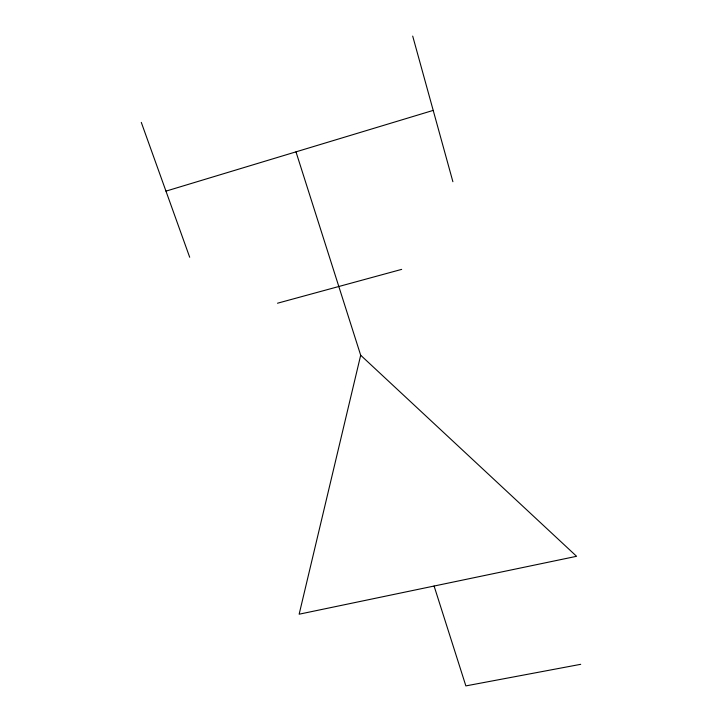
<?xml version="1.0" encoding="UTF-8"?>
<svg xmlns="http://www.w3.org/2000/svg" width="722" height="722" viewBox="0 0 722 722"><rect width="100%" height="100%" fill="white"/><g stroke="black" fill="none" stroke-linecap="round" stroke-linejoin="round"><path stroke-width="1.08" d="M360.684 355.242L299.152 614.196L576.589 556.301L360.684 355.242L295.984 151.855M165.961 191.131L433.209 110.394M277.501 303.222L401.667 269.378M580.705 664.321L465.861 685.9L434.093 586.038M141.295 122.397L189.696 257.258M412.704 36.1L452.893 181.718"/></g></svg>
